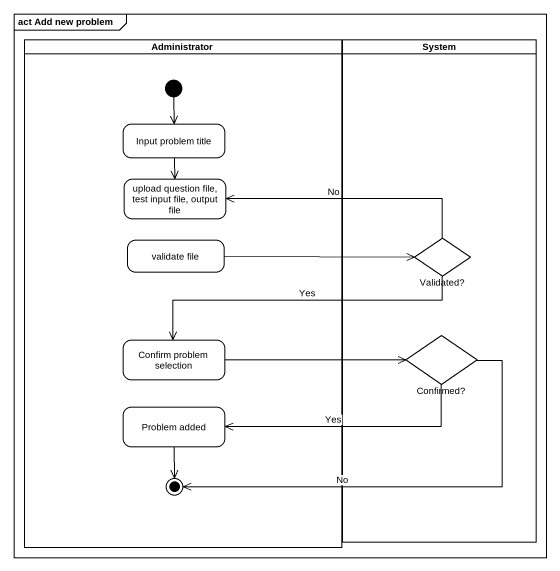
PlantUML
@startuml
mainframe act Add new problem
hide empty description
state Administrator <<partition>> {
  state "Input problem title" as Input_problem_title
  state "upload question file, test input file, output file" as upload_question_file_test
  state "validate file" as validate_file
  state "Confirm problem selection" as Confirm_problem_selection
  state "Problem added" as Problem_added
  state final1 <<end>>
  [*] --> Input_problem_title
}
state System <<partition>> {
  state "Validated?" as Validated <<choice>>
  state "Confirmed?" as Confirmed <<choice>>
}
Input_problem_title --> upload_question_file_test
validate_file -right-> Validated
Validated -left-> upload_question_file_test : No
Validated -left-> Confirm_problem_selection : Yes
Confirm_problem_selection -right-> Confirmed
Confirmed -left-> Problem_added : Yes
Confirmed -left-> final1 : No
Problem_added --> final1
@enduml
